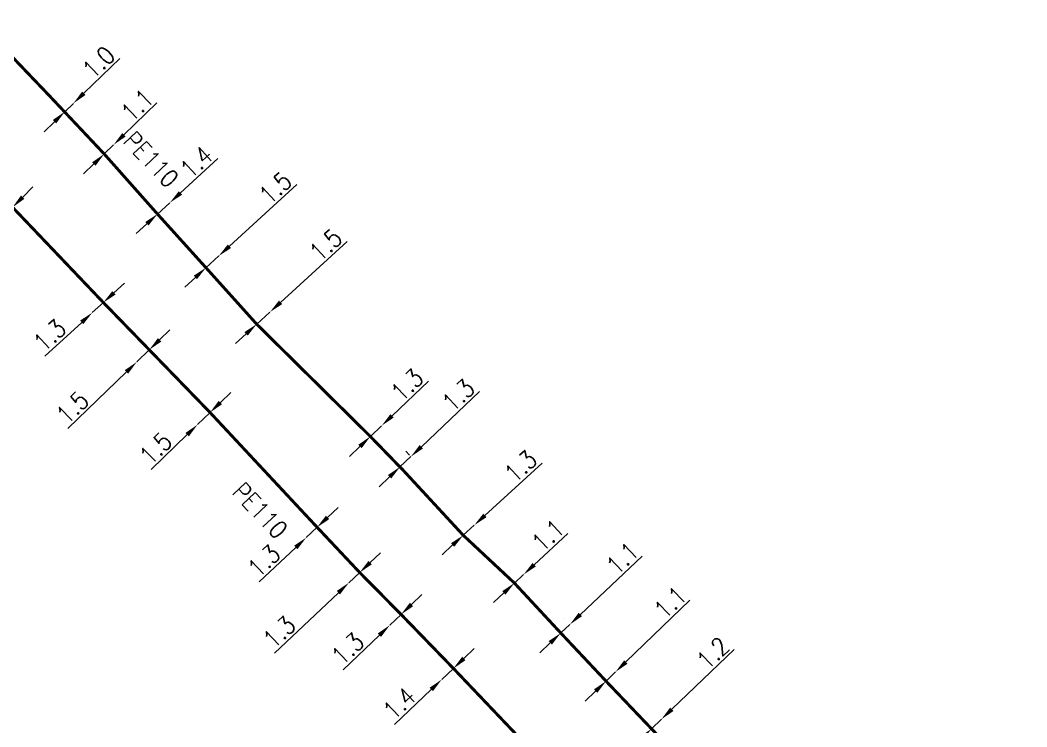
# Model space of a CAD drawing. Header units: millimetres. Extents: x 160996 to 162003, y 120996 to 122000.
# Drawn here: x 161792.1 to 161876.1, y 121051.1 to 121110 of the extents above; entities that cross this region are included whole.
import ezdxf

# ---------------------------------------------------------------- set-up
doc = ezdxf.new("R2010")
doc.units = ezdxf.units.MM
doc.header["$PDMODE"] = 34
doc.linetypes.add('L_25_PE', pattern=[2000, 1000, 1000])
doc.layers.get('Defpoints').update_dxf_attribs({"linetype": 'CONTINUOUS'})
doc.layers.add('L_150', color=1, linetype='CONTINUOUS')
doc.styles.get("Standard").update_dxf_attribs({"font": 'romans.shx', "width": 0.85})
doc.dimstyles.get("Standard").update_dxf_attribs({"dimtxt": 1.5, "dimasz": 1.2, "dimexe": 0.625, "dimexo": 0.625, "dimgap": 0.25, "dimtad": 1, "dimdec": 1, "dimzin": 0, "dimdsep": 46, "dimtxsty": 'Standard', "dimcen": -0.5, "dimadec": 0, "dimazin": 0, "dimtfac": 1, "dimtdec": 1, "dimtmove": 0, "dimatfit": 3, "dimfxl": 0, "dimtolj": 1, "dimtzin": 0, "dimarcsym": 0})

# ---------------------------------------------------------------- blocks, each defined once
blk = doc.blocks.new('*D1031')
at = {"layer": 'Defpoints', "color": 0, "linetype": 'Continuous', "transparency": 16777216}
for p in [(161794.476, 121103.765), (161796.527, 121103.087), (161796.527, 121103.087)]:
    blk.add_point(p, dxfattribs=at)
at = {"layer": 'L_150', "color": 0, "linetype": 'Continuous', "lineweight": -2, "transparency": 16777216}
for p, q in [((161797.388, 121103.923), (161800.395, 121106.839)), ((161794.911, 121103.317), (161796.244, 121101.942)), ((161795.809, 121102.391), (161796.527, 121103.087)), ((161794.948, 121101.555), (161794.086, 121100.72))]:
    blk.add_line(p, q, dxfattribs=at)
at = {"layer": 'L_150', "color": 0, "linetype": 'Continuous', "transparency": 16777216}
for points in [[(161797.249, 121104.066), (161797.528, 121103.779), (161796.527, 121103.087)], [(161794.808, 121101.699), (161795.087, 121101.412), (161795.809, 121102.391)]]:
    blk.add_solid(points, dxfattribs=at)
at = {"layer": 'L_150', "color": 0, "linetype": 'Continuous', "transparency": 16777216, "insert": (161798.626, 121106.516), "char_height": 1.5, "attachment_point": 5, "rotation": 44.12677}
blk.add_mtext('\\A1;1.0', dxfattribs=at)
blk = doc.blocks.new('*D1032')
at = {"layer": 'Defpoints', "color": 0, "linetype": 'Continuous', "transparency": 16777216}
for p in [(161804.569, 121094.796), (161804.569, 121094.796), (161803.537, 121093.85)]:
    blk.add_point(p, dxfattribs=at)
at = {"layer": 'L_150', "color": 0, "linetype": 'Continuous', "lineweight": -2, "transparency": 16777216}
for p, q in [((161805.453, 121095.608), (161808.583, 121098.482)), ((161803.537, 121093.85), (161804.569, 121094.796)), ((161802.653, 121093.038), (161801.769, 121092.227))]:
    blk.add_line(p, q, dxfattribs=at)
at = {"layer": 'L_150', "color": 0, "linetype": 'Continuous', "transparency": 16777216}
for points in [[(161805.317, 121095.755), (161805.588, 121095.461), (161804.569, 121094.796)], [(161802.518, 121093.185), (161802.789, 121092.891), (161803.537, 121093.85)]]:
    blk.add_solid(points, dxfattribs=at)
at = {"layer": 'L_150', "color": 0, "linetype": 'Continuous', "transparency": 16777216, "insert": (161806.784, 121098.187), "char_height": 1.5, "attachment_point": 5, "rotation": 42.55273}
blk.add_mtext('\\A1;1.4', dxfattribs=at)
blk = doc.blocks.new('*D1033')
at = {"layer": 'Defpoints', "color": 0, "linetype": 'Continuous', "transparency": 16777216}
for p in [(161799.881, 121099.629), (161799.881, 121099.629), (161799.092, 121098.863)]:
    blk.add_point(p, dxfattribs=at)
at = {"layer": 'L_150', "color": 0, "linetype": 'Continuous', "lineweight": -2, "transparency": 16777216}
for p, q in [((161800.743, 121100.464), (161803.488, 121103.127)), ((161799.092, 121098.863), (161799.881, 121099.629)), ((161798.23, 121098.027), (161797.369, 121097.192))]:
    blk.add_line(p, q, dxfattribs=at)
at = {"layer": 'L_150', "color": 0, "linetype": 'Continuous', "transparency": 16777216}
for points in [[(161800.603, 121100.608), (161800.882, 121100.321), (161799.881, 121099.629)], [(161798.091, 121098.171), (161798.37, 121097.884), (161799.092, 121098.863)]]:
    blk.add_solid(points, dxfattribs=at)
at = {"layer": 'L_150', "color": 0, "linetype": 'Continuous', "transparency": 16777216, "insert": (161801.85, 121102.931), "char_height": 1.5, "attachment_point": 5, "rotation": 44.12677}
blk.add_mtext('\\A1;1.1', dxfattribs=at)
blk = doc.blocks.new('*D1034')
at = {"layer": 'Defpoints', "color": 0, "linetype": 'Continuous', "transparency": 16777216}
for p in [(161808.649, 121090.351), (161808.649, 121090.351), (161807.58, 121089.372)]:
    blk.add_point(p, dxfattribs=at)
at = {"layer": 'L_150', "color": 0, "linetype": 'Continuous', "lineweight": -2, "transparency": 16777216}
for p, q in [((161809.535, 121091.161), (161815.152, 121096.304)), ((161807.58, 121089.372), (161808.649, 121090.351)), ((161806.695, 121088.562), (161805.81, 121087.751))]:
    blk.add_line(p, q, dxfattribs=at)
at = {"layer": 'L_150', "color": 0, "linetype": 'Continuous', "transparency": 16777216}
for points in [[(161809.4, 121091.309), (161809.67, 121091.014), (161808.649, 121090.351)], [(161806.56, 121088.709), (161806.83, 121088.414), (161807.58, 121089.372)]]:
    blk.add_solid(points, dxfattribs=at)
at = {"layer": 'L_150', "color": 0, "linetype": 'Continuous', "transparency": 16777216, "insert": (161813.374, 121096.032), "char_height": 1.5, "attachment_point": 5, "rotation": 42.47421}
blk.add_mtext('\\A1;1.5', dxfattribs=at)
blk = doc.blocks.new('*D1035')
at = {"layer": 'Defpoints', "color": 0, "linetype": 'Continuous', "transparency": 16777216}
for p in [(161812.92, 121085.674), (161812.92, 121085.674), (161811.812, 121084.662)]:
    blk.add_point(p, dxfattribs=at)
at = {"layer": 'L_150', "color": 0, "linetype": 'Continuous', "lineweight": -2, "transparency": 16777216}
for p, q in [((161813.806, 121086.483), (161819.353, 121091.547)), ((161811.391, 121085.124), (161811.391, 121085.124)), ((161811.812, 121084.662), (161812.92, 121085.674)), ((161810.926, 121083.853), (161810.04, 121083.044))]:
    blk.add_line(p, q, dxfattribs=at)
at = {"layer": 'L_150', "color": 0, "linetype": 'Continuous', "transparency": 16777216}
for points in [[(161813.671, 121086.63), (161813.941, 121086.335), (161812.92, 121085.674)], [(161810.791, 121084.001), (161811.061, 121083.705), (161811.812, 121084.662)]]:
    blk.add_solid(points, dxfattribs=at)
at = {"layer": 'L_150', "color": 0, "linetype": 'Continuous', "transparency": 16777216, "insert": (161817.575, 121091.278), "char_height": 1.5, "attachment_point": 5, "rotation": 42.3957}
blk.add_mtext('\\A1;1.5', dxfattribs=at)
blk = doc.blocks.new('*D1036')
at = {"layer": 'Defpoints', "color": 0, "linetype": 'Continuous', "transparency": 16777216}
for p in [(161834.081, 121063.772), (161834.081, 121063.772), (161833.312, 121063.058)]:
    blk.add_point(p, dxfattribs=at)
at = {"layer": 'L_150', "color": 0, "linetype": 'Continuous', "lineweight": -2, "transparency": 16777216}
for p, q in [((161834.961, 121064.589), (161837.764, 121067.191)), ((161833.312, 121063.058), (161834.081, 121063.772)), ((161832.432, 121062.242), (161831.553, 121061.425))]:
    blk.add_line(p, q, dxfattribs=at)
at = {"layer": 'L_150', "color": 0, "linetype": 'Continuous', "transparency": 16777216}
for points in [[(161834.825, 121064.735), (161835.097, 121064.442), (161834.081, 121063.772)], [(161832.296, 121062.388), (161832.568, 121062.095), (161833.312, 121063.058)]]:
    blk.add_solid(points, dxfattribs=at)
at = {"layer": 'L_150', "color": 0, "linetype": 'Continuous', "transparency": 16777216, "insert": (161836.122, 121067.031), "char_height": 1.5, "attachment_point": 5, "rotation": 42.86928}
blk.add_mtext('\\A1;1.1', dxfattribs=at)
blk = doc.blocks.new('*D1037')
at = {"layer": 'Defpoints', "color": 0, "linetype": 'Continuous', "transparency": 16777216}
for p in [(161829.965, 121067.892), (161829.965, 121067.892), (161829.044, 121067.047)]:
    blk.add_point(p, dxfattribs=at)
at = {"layer": 'L_150', "color": 0, "linetype": 'Continuous', "lineweight": -2, "transparency": 16777216}
for p, q in [((161830.849, 121068.703), (161835.614, 121073.072)), ((161829.044, 121067.047), (161829.965, 121067.892)), ((161828.159, 121066.236), (161827.275, 121065.425))]:
    blk.add_line(p, q, dxfattribs=at)
at = {"layer": 'L_150', "color": 0, "linetype": 'Continuous', "transparency": 16777216}
for points in [[(161830.714, 121068.85), (161830.985, 121068.555), (161829.965, 121067.892)], [(161828.024, 121066.384), (161828.294, 121066.089), (161829.044, 121067.047)]]:
    blk.add_solid(points, dxfattribs=at)
at = {"layer": 'L_150', "color": 0, "linetype": 'Continuous', "transparency": 16777216, "insert": (161833.837, 121072.799), "char_height": 1.5, "attachment_point": 5, "rotation": 42.5173}
blk.add_mtext('\\A1;1.3', dxfattribs=at)
blk = doc.blocks.new('*D1038')
at = {"layer": 'Defpoints', "color": 0, "linetype": 'Continuous', "transparency": 16777216}
for p in [(161824.675, 121073.61), (161824.979, 121073.288), (161824.071, 121072.429)]:
    blk.add_point(p, dxfattribs=at)
at = {"layer": 'L_150', "color": 0, "linetype": 'Continuous', "lineweight": -2, "transparency": 16777216}
for p, q in [((161825.547, 121074.434), (161830.412, 121079.032)), ((161823.767, 121072.751), (161824.675, 121073.61)), ((161824.55, 121073.742), (161824.246, 121074.064)), ((161823.642, 121072.883), (161823.337, 121073.205)), ((161822.895, 121071.927), (161822.022, 121071.102))]:
    blk.add_line(p, q, dxfattribs=at)
at = {"layer": 'L_150', "color": 0, "linetype": 'Continuous', "transparency": 16777216}
for points in [[(161825.41, 121074.579), (161825.684, 121074.289), (161824.675, 121073.61)], [(161822.757, 121072.072), (161823.032, 121071.781), (161823.767, 121072.751)]]:
    blk.add_solid(points, dxfattribs=at)
at = {"layer": 'L_150', "color": 0, "linetype": 'Continuous', "transparency": 16777216, "insert": (161828.639, 121078.732), "char_height": 1.5, "attachment_point": 5, "rotation": 43.38802}
blk.add_mtext('\\A1;1.3', dxfattribs=at)
blk = doc.blocks.new('*D1039')
at = {"layer": 'Defpoints', "color": 0, "linetype": 'Continuous', "transparency": 16777216}
for p in [(161822.237, 121076.186), (161822.237, 121076.186), (161821.297, 121075.289)]:
    blk.add_point(p, dxfattribs=at)
at = {"layer": 'L_150', "color": 0, "linetype": 'Continuous', "lineweight": -2, "transparency": 16777216}
for p, q in [((161823.106, 121077.014), (161826.137, 121079.906)), ((161821.297, 121075.289), (161822.237, 121076.186)), ((161820.428, 121074.461), (161819.56, 121073.632))]:
    blk.add_line(p, q, dxfattribs=at)
at = {"layer": 'L_150', "color": 0, "linetype": 'Continuous', "transparency": 16777216}
for points in [[(161822.968, 121077.159), (161823.244, 121076.87), (161822.237, 121076.186)], [(161820.29, 121074.605), (161820.566, 121074.316), (161821.297, 121075.289)]]:
    blk.add_solid(points, dxfattribs=at)
at = {"layer": 'L_150', "color": 0, "linetype": 'Continuous', "transparency": 16777216, "insert": (161824.365, 121079.598), "char_height": 1.5, "attachment_point": 5, "rotation": 43.64497}
blk.add_mtext('\\A1;1.3', dxfattribs=at)
blk = doc.blocks.new('*D1040')
at = {"layer": 'Defpoints', "color": 0, "linetype": 'Continuous', "transparency": 16777216}
for p in [(161837.941, 121059.614), (161837.941, 121059.614), (161837.177, 121058.894)]:
    blk.add_point(p, dxfattribs=at)
at = {"layer": 'L_150', "color": 0, "linetype": 'Continuous', "lineweight": -2, "transparency": 16777216}
for p, q in [((161838.814, 121060.437), (161843.971, 121065.299)), ((161837.512, 121060.069), (161837.512, 121060.069)), ((161836.748, 121059.349), (161836.748, 121059.349)), ((161837.177, 121058.894), (161837.941, 121059.614)), ((161836.304, 121058.071), (161835.431, 121057.248))]:
    blk.add_line(p, q, dxfattribs=at)
at = {"layer": 'L_150', "color": 0, "linetype": 'Continuous', "transparency": 16777216}
for points in [[(161838.677, 121060.583), (161838.951, 121060.292), (161837.941, 121059.614)], [(161836.167, 121058.216), (161836.441, 121057.925), (161837.177, 121058.894)]]:
    blk.add_solid(points, dxfattribs=at)
at = {"layer": 'L_150', "color": 0, "linetype": 'Continuous', "transparency": 16777216, "insert": (161842.33, 121065.126), "char_height": 1.5, "attachment_point": 5, "rotation": 43.31397}
blk.add_mtext('\\A1;1.1', dxfattribs=at)
blk = doc.blocks.new('*D1041')
at = {"layer": 'Defpoints', "color": 0, "linetype": 'Continuous', "transparency": 16777216}
for p in [(161841.745, 121055.642), (161841.745, 121055.642), (161840.953, 121054.878)]:
    blk.add_point(p, dxfattribs=at)
at = {"layer": 'L_150', "color": 0, "linetype": 'Continuous', "lineweight": -2, "transparency": 16777216}
for p, q in [((161842.608, 121056.475), (161847.953, 121061.63)), ((161840.953, 121054.878), (161841.745, 121055.642)), ((161840.089, 121054.045), (161839.225, 121053.212))]:
    blk.add_line(p, q, dxfattribs=at)
at = {"layer": 'L_150', "color": 0, "linetype": 'Continuous', "transparency": 16777216}
for points in [[(161842.47, 121056.619), (161842.747, 121056.331), (161841.745, 121055.642)], [(161839.95, 121054.189), (161840.228, 121053.901), (161840.953, 121054.878)]]:
    blk.add_solid(points, dxfattribs=at)
at = {"layer": 'L_150', "color": 0, "linetype": 'Continuous', "transparency": 16777216, "insert": (161846.315, 121061.439), "char_height": 1.5, "attachment_point": 5, "rotation": 43.96273}
blk.add_mtext('\\A1;1.1', dxfattribs=at)
blk = doc.blocks.new('*D1042')
at = {"layer": 'Defpoints', "color": 0, "linetype": 'Continuous', "transparency": 16777216}
for p in [(161845.577, 121051.697), (161845.577, 121051.697), (161844.747, 121050.9)]:
    blk.add_point(p, dxfattribs=at)
at = {"layer": 'L_150', "color": 0, "linetype": 'Continuous', "lineweight": -2, "transparency": 16777216}
for p, q in [((161846.442, 121052.528), (161851.645, 121057.525)), ((161844.747, 121050.9), (161845.577, 121051.697)), ((161843.882, 121050.069), (161843.016, 121049.238))]:
    blk.add_line(p, q, dxfattribs=at)
at = {"layer": 'L_150', "color": 0, "linetype": 'Continuous', "transparency": 16777216}
for points in [[(161846.304, 121052.673), (161846.581, 121052.384), (161845.577, 121051.697)], [(161843.743, 121050.213), (161844.02, 121049.925), (161844.747, 121050.9)]]:
    blk.add_solid(points, dxfattribs=at)
at = {"layer": 'L_150', "color": 0, "linetype": 'Continuous', "transparency": 16777216, "insert": (161849.874, 121057.211), "char_height": 1.5, "attachment_point": 5, "rotation": 43.84599}
blk.add_mtext('\\A1;1.2', dxfattribs=at)
blk = doc.blocks.new('*D1048')
at = {"layer": 'Defpoints', "color": 0, "linetype": 'Continuous', "transparency": 16777216}
for p in [(161828.222, 121055.939), (161827.244, 121055.008), (161827.244, 121055.008)]:
    blk.add_point(p, dxfattribs=at)
at = {"layer": 'L_150', "color": 0, "linetype": 'Continuous', "lineweight": -2, "transparency": 16777216}
for p, q in [((161829.091, 121056.766), (161829.96, 121057.594)), ((161828.222, 121055.939), (161827.244, 121055.008)), ((161826.375, 121054.181), (161823.296, 121051.251))]:
    blk.add_line(p, q, dxfattribs=at)
at = {"layer": 'L_150', "color": 0, "linetype": 'Continuous', "transparency": 16777216}
for points in [[(161828.953, 121056.911), (161829.229, 121056.621), (161828.222, 121055.939)], [(161826.237, 121054.326), (161826.513, 121054.036), (161827.244, 121055.008)]]:
    blk.add_solid(points, dxfattribs=at)
at = {"layer": 'L_150', "color": 0, "linetype": 'Continuous', "transparency": 16777216, "insert": (161823.711, 121053.027), "char_height": 1.5, "attachment_point": 5, "rotation": 43.58344}
blk.add_mtext('\\A1;1.4', dxfattribs=at)
blk = doc.blocks.new('*D1049')
at = {"layer": 'Defpoints', "color": 0, "linetype": 'Continuous', "transparency": 16777216}
for p in [(161820.404, 121063.94), (161819.496, 121063.081), (161819.496, 121063.081)]:
    blk.add_point(p, dxfattribs=at)
at = {"layer": 'L_150', "color": 0, "linetype": 'Continuous', "lineweight": -2, "transparency": 16777216}
for p, q in [((161821.276, 121064.765), (161822.148, 121065.589)), ((161820.404, 121063.94), (161819.496, 121063.081)), ((161820.833, 121063.486), (161820.833, 121063.486)), ((161818.624, 121062.257), (161813.297, 121057.219))]:
    blk.add_line(p, q, dxfattribs=at)
at = {"layer": 'L_150', "color": 0, "linetype": 'Continuous', "transparency": 16777216}
for points in [[(161821.139, 121064.91), (161821.413, 121064.619), (161820.404, 121063.94)], [(161818.486, 121062.402), (161818.761, 121062.112), (161819.496, 121063.081)]]:
    blk.add_solid(points, dxfattribs=at)
at = {"layer": 'L_150', "color": 0, "linetype": 'Continuous', "transparency": 16777216, "insert": (161813.696, 121058.973), "char_height": 1.5, "attachment_point": 5, "rotation": 43.39801}
blk.add_mtext('\\A1;1.3', dxfattribs=at)
blk = doc.blocks.new('*D1050')
at = {"layer": 'Defpoints', "color": 0, "linetype": 'Continuous', "transparency": 16777216}
for p in [(161816.853, 121067.715), (161815.945, 121066.856), (161815.945, 121066.856)]:
    blk.add_point(p, dxfattribs=at)
at = {"layer": 'L_150', "color": 0, "linetype": 'Continuous', "lineweight": -2, "transparency": 16777216}
for p, q in [((161817.724, 121068.54), (161818.596, 121069.365)), ((161816.853, 121067.715), (161815.945, 121066.856)), ((161815.074, 121066.031), (161812.031, 121063.151))]:
    blk.add_line(p, q, dxfattribs=at)
at = {"layer": 'L_150', "color": 0, "linetype": 'Continuous', "transparency": 16777216}
for points in [[(161817.587, 121068.685), (161817.862, 121068.395), (161816.853, 121067.715)], [(161814.936, 121066.176), (161815.211, 121065.886), (161815.945, 121066.856)]]:
    blk.add_solid(points, dxfattribs=at)
at = {"layer": 'L_150', "color": 0, "linetype": 'Continuous', "transparency": 16777216, "insert": (161812.429, 121064.905), "char_height": 1.5, "attachment_point": 5, "rotation": 43.4292}
blk.add_mtext('\\A1;1.3', dxfattribs=at)
blk = doc.blocks.new('*D1051')
at = {"layer": 'Defpoints', "color": 0, "linetype": 'Continuous', "transparency": 16777216}
for p in [(161823.858, 121060.441), (161822.917, 121059.544), (161822.917, 121059.544)]:
    blk.add_point(p, dxfattribs=at)
at = {"layer": 'L_150', "color": 0, "linetype": 'Continuous', "lineweight": -2, "transparency": 16777216}
for p, q in [((161824.726, 121061.27), (161825.595, 121062.098)), ((161823.858, 121060.441), (161822.917, 121059.544)), ((161822.049, 121058.716), (161819.018, 121055.824))]:
    blk.add_line(p, q, dxfattribs=at)
at = {"layer": 'L_150', "color": 0, "linetype": 'Continuous', "transparency": 16777216}
for points in [[(161824.588, 121061.414), (161824.864, 121061.125), (161823.858, 121060.441)], [(161821.911, 121058.86), (161822.187, 121058.571), (161822.917, 121059.544)]]:
    blk.add_solid(points, dxfattribs=at)
at = {"layer": 'L_150', "color": 0, "linetype": 'Continuous', "transparency": 16777216, "insert": (161819.409, 121057.579), "char_height": 1.5, "attachment_point": 5, "rotation": 43.64969}
blk.add_mtext('\\A1;1.3', dxfattribs=at)
blk = doc.blocks.new('*D1052')
at = {"layer": 'Defpoints', "color": 0, "linetype": 'Continuous', "transparency": 16777216}
for p in [(161807.921, 121077.291), (161806.879, 121076.282), (161806.879, 121076.282)]:
    blk.add_point(p, dxfattribs=at)
at = {"layer": 'L_150', "color": 0, "linetype": 'Continuous', "lineweight": -2, "transparency": 16777216}
for p, q in [((161808.782, 121078.126), (161809.644, 121078.961)), ((161807.921, 121077.291), (161806.879, 121076.282)), ((161806.017, 121075.447), (161803.009, 121072.531))]:
    blk.add_line(p, q, dxfattribs=at)
at = {"layer": 'L_150', "color": 0, "linetype": 'Continuous', "transparency": 16777216}
for points in [[(161808.643, 121078.269), (161808.922, 121077.982), (161807.921, 121077.291)], [(161805.878, 121075.59), (161806.157, 121075.303), (161806.879, 121076.282)]]:
    blk.add_solid(points, dxfattribs=at)
at = {"layer": 'L_150', "color": 0, "linetype": 'Continuous', "transparency": 16777216, "insert": (161803.386, 121074.29), "char_height": 1.5, "attachment_point": 5, "rotation": 44.09657}
blk.add_mtext('\\A1;1.5', dxfattribs=at)
blk = doc.blocks.new('*D1053')
at = {"layer": 'Defpoints', "color": 0, "linetype": 'Continuous', "transparency": 16777216}
for p in [(161802.852, 121082.521), (161801.811, 121081.512), (161801.811, 121081.512)]:
    blk.add_point(p, dxfattribs=at)
at = {"layer": 'L_150', "color": 0, "linetype": 'Continuous', "lineweight": -2, "transparency": 16777216}
for p, q in [((161803.714, 121083.356), (161804.576, 121084.191)), ((161802.852, 121082.521), (161801.811, 121081.512)), ((161800.949, 121080.677), (161796.069, 121075.948))]:
    blk.add_line(p, q, dxfattribs=at)
at = {"layer": 'L_150', "color": 0, "linetype": 'Continuous', "transparency": 16777216}
for points in [[(161803.575, 121083.5), (161803.853, 121083.213), (161802.852, 121082.521)], [(161800.81, 121080.821), (161801.088, 121080.534), (161801.811, 121081.512)]]:
    blk.add_solid(points, dxfattribs=at)
at = {"layer": 'L_150', "color": 0, "linetype": 'Continuous', "transparency": 16777216, "insert": (161796.446, 121077.707), "char_height": 1.5, "attachment_point": 5, "rotation": 44.09657}
blk.add_mtext('\\A1;1.5', dxfattribs=at)
blk = doc.blocks.new('*D1054')
at = {"layer": 'Defpoints', "color": 0, "linetype": 'Continuous', "transparency": 16777216}
for p in [(161791.45, 121094.414), (161790.462, 121093.422), (161790.462, 121093.422)]:
    blk.add_point(p, dxfattribs=at)
at = {"layer": 'L_150', "color": 0, "linetype": 'Continuous', "lineweight": -2, "transparency": 16777216}
for p, q in [((161792.297, 121095.264), (161793.144, 121096.114)), ((161791.45, 121094.414), (161790.462, 121093.422)), ((161789.615, 121092.572), (161786.616, 121089.561))]:
    blk.add_line(p, q, dxfattribs=at)
at = {"layer": 'L_150', "color": 0, "linetype": 'Continuous', "transparency": 16777216}
for points in [[(161792.155, 121095.405), (161792.439, 121095.123), (161791.45, 121094.414)], [(161789.473, 121092.713), (161789.757, 121092.431), (161790.462, 121093.422)]]:
    blk.add_solid(points, dxfattribs=at)
at = {"layer": 'L_150', "color": 0, "linetype": 'Continuous', "transparency": 16777216, "insert": (161786.983, 121091.347), "char_height": 1.5, "attachment_point": 5, "rotation": 45.10824}
blk.add_mtext('\\A1;1.4', dxfattribs=at)
blk = doc.blocks.new('*D740')
at = {"layer": 'Defpoints', "color": 0, "linetype": 'Continuous', "transparency": 16777216}
for p in [(161799.02, 121086.467), (161798.098, 121085.622), (161798.098, 121085.622)]:
    blk.add_point(p, dxfattribs=at)
at = {"layer": 'L_150', "color": 0, "linetype": 'Continuous', "lineweight": -2, "transparency": 16777216}
for p, q in [((161799.905, 121087.278), (161800.789, 121088.089)), ((161799.02, 121086.467), (161798.098, 121085.622)), ((161797.214, 121084.812), (161794.126, 121081.981))]:
    blk.add_line(p, q, dxfattribs=at)
at = {"layer": 'L_150', "color": 0, "linetype": 'Continuous', "transparency": 16777216}
for points in [[(161799.769, 121087.425), (161800.04, 121087.13), (161799.02, 121086.467)], [(161797.079, 121084.959), (161797.349, 121084.664), (161798.098, 121085.622)]]:
    blk.add_solid(points, dxfattribs=at)
at = {"layer": 'L_150', "color": 0, "linetype": 'Continuous', "transparency": 16777216, "insert": (161794.552, 121083.728), "char_height": 1.5, "attachment_point": 5, "rotation": 42.50941}
blk.add_mtext('\\A1;1.3', dxfattribs=at)

msp = doc.modelspace()

# ---------------------------------------------------------------- linework, layer by layer
at = {"layer": 'L_150', "linetype": 'L_25_PE', "const_width": 0.25, "flags": 128}
for points in [[(161913.23, 121044.797), (161905.37, 121040.326), (161898.19, 121036.214), (161892.511, 121032.865), (161885.095, 121028.868), (161882.128, 121026.869), (161876.16, 121022.849), (161873.372, 121023.269), (161871.004, 121023.626), (161867.378, 121027.487), (161866.231, 121028.945), (161865.735, 121029.528), (161850.287, 121045.141), (161850.287, 121045.141), (161850.287, 121045.141), (161844.747, 121050.9), (161840.953, 121054.878), (161837.177, 121058.894), (161833.312, 121063.058), (161829.044, 121067.047), (161829.044, 121067.047), (161824.071, 121072.429), (161821.297, 121075.289), (161821.297, 121075.289), (161811.812, 121084.662), (161807.58, 121089.372), (161803.537, 121093.85), (161799.092, 121098.863), (161794.476, 121103.765), (161786.582, 121112.028), (161782.321, 121116.26), (161777.407, 121121.448), (161773.296, 121125.757), (161768.286, 121130.92), (161763.271, 121136.302), (161759.972, 121139.76), (161755.063, 121144.757), (161750.883, 121149.942), (161747.775, 121152.727), (161743.615, 121157.035), (161739.454, 121161.344), (161735.241, 121165.787), (161731.049, 121169.961), (161726.023, 121175.079), (161720.661, 121180.86), (161715.354, 121186.751), (161714.542, 121187.635), (161710.767, 121191.628), (161706.44, 121196.153), (161701.85, 121201.061), (161696.403, 121206.715), (161688.687, 121214.586), (161685.403, 121218.07), (161682.063, 121221.572), (161676.451, 121227.122), (161672.336, 121231.505), (161668.894, 121235.074), (161665.473, 121238.734), (161661.979, 121242.374), (161658.175, 121246.359), (161654.344, 121250.326), (161650.55, 121254.301), (161646.534, 121258.29), (161642.883, 121262.122), (161639.282, 121266.237), (161635.402, 121270.208), (161631.724, 121274.312), (161629.008, 121276.266), (161624.193, 121282.295), (161620.411, 121286.433), (161619.652, 121287.363), (161616.895, 121290.742), (161613.559, 121295.096), (161610.359, 121299.581), (161607.25, 121304.106), (161604.033, 121308.666), (161601.217, 121313.481), (161598.623, 121318.487), (161595.977, 121323.056), (161594.946, 121324.792), (161593.104, 121327.77), (161590.363, 121332.492), (161589.68, 121333.604), (161586.977, 121336.902), (161586.883, 121337.079)], [(161837.077, 121000), (161838.997, 121001.2), (161847.886, 121006.757), (161860.764, 121015.351), (161861.978, 121016.162), (161862.004, 121018.098), (161862.042, 121020.807), (161860.262, 121022.694), (161859.576, 121023.422), (161845.523, 121037.747), (161845.523, 121037.747), (161843.869, 121039.332), (161840.373, 121043.231), (161836.924, 121046.792), (161828.222, 121055.939), (161823.858, 121060.441), (161820.404, 121063.94), (161816.853, 121067.715), (161807.921, 121077.291), (161802.852, 121082.521), (161799.02, 121086.467), (161791.45, 121094.414), (161787.797, 121098.301), (161780.267, 121106.229), (161775.609, 121111.497), (161771.282, 121115.959), (161765.532, 121121.732), (161759.582, 121128.499), (161756.195, 121131.674), (161750.71, 121137.371), (161746.196, 121142.052), (161740.71, 121147.846), (161734.247, 121154.465), (161731.841, 121157.228), (161725.669, 121163.678), (161715.212, 121174.502), (161715.212, 121174.502), (161701.496, 121188.824), (161701.496, 121188.824), (161696.624, 121193.828), (161691.556, 121199.341), (161686.375, 121204.744), (161681.767, 121209.394), (161678.573, 121212.735), (161675.637, 121215.817), (161672.742, 121218.852), (161669.545, 121222.34), (161665.474, 121226.617), (161661.557, 121230.533), (161657.897, 121234.578), (161649.925, 121242.578), (161646.449, 121246.333), (161643.139, 121249.855), (161640.348, 121252.77), (161635.463, 121257.804), (161628.393, 121265.237), (161625.382, 121268.56), (161622.527, 121272.882), (161612.784, 121281.736), (161612.597, 121281.971), (161610.401, 121284.712)]]:
    msp.add_lwpolyline(points, dxfattribs=at)

# ---------------------------------------------------------------- texts
at = {"layer": 'L_150', "linetype": 'Continuous', "width": 0.85}
for p in [(161800.58, 121099.867), (161809.662, 121070.569)]:
    msp.add_text('PE110', height=1.5, rotation=313.57623, dxfattribs=at).set_placement(p)

# ---------------------------------------------------------------- dimensions: what is measured, and where the dimension line sits
at = {"layer": 'L_150', "linetype": 'Continuous'}
for base, p1, p2, angle, picture, middle in [((161796.527, 121103.087), (161794.476, 121103.765), (161796.527, 121103.087), 224.12677, '*D1031', (161799.322, 121105.799)), ((161799.881, 121099.629), (161799.092, 121098.863), (161799.881, 121099.629), 224.12677, '*D1033', (161802.546, 121102.214)), ((161804.569, 121094.796), (161803.537, 121093.85), (161804.569, 121094.796), 222.55273, '*D1032', (161807.46, 121097.451)), ((161808.6495, 121090.3511), (161807.580007, 121089.371975), (161808.6495, 121090.3511), 222.474214, '*D1034', (161814.049128, 121095.294479)), ((161790.462, 121093.422), (161791.45, 121094.414), (161790.462, 121093.422), 45.10824, '*D1054', (161787.692, 121090.641)), ((161812.92, 121085.674), (161811.812, 121084.662), (161812.92, 121085.674), 222.3957, '*D1035', (161818.249, 121090.539)), ((161798.0985, 121085.6224), (161799.019958, 121086.467039), (161798.0985, 121085.6224), 42.509407, '*D740', (161795.2275, 121082.990746)), ((161801.8111, 121081.5122), (161802.852444, 121082.521211), (161801.8111, 121081.5122), 44.09657, '*D1053', (161797.142342, 121076.988401)), ((161822.237, 121076.186), (161821.297, 121075.289), (161822.237, 121076.186), 223.64497, '*D1039', (161825.056, 121078.874)), ((161824.675, 121073.61), (161824.071, 121072.429), (161824.979, 121073.288), 223.38802, '*D1038', (161829.325, 121078.006)), ((161806.879, 121076.282), (161807.921, 121077.291), (161806.879, 121076.282), 44.09657, '*D1052', (161804.082, 121073.572)), ((161829.9649, 121067.8919), (161829.04356, 121067.04713), (161829.9649, 121067.8919), 222.5173, '*D1037', (161834.5127, 121072.06172)), ((161815.9452, 121066.8559), (161816.852981, 121067.715222), (161815.9452, 121066.8559), 43.4292, '*D1050', (161813.116815, 121064.178498)), ((161834.081, 121063.772), (161833.312, 121063.058), (161834.081, 121063.772), 222.86928, '*D1036', (161836.802, 121066.298)), ((161837.941, 121059.614), (161837.177, 121058.894), (161837.941, 121059.614), 223.31397, '*D1040', (161843.016, 121064.399)), ((161819.496, 121063.081), (161820.404, 121063.94), (161819.496, 121063.081), 43.39801, '*D1049', (161814.383, 121058.246)), ((161841.745, 121055.642), (161840.953, 121054.878), (161841.745, 121055.642), 223.96273, '*D1041', (161847.009, 121060.719)), ((161822.917, 121059.544), (161823.858, 121060.441), (161822.917, 121059.544), 43.64969, '*D1051', (161820.099, 121056.856)), ((161845.5766, 121051.697), (161844.7472, 121050.9004), (161845.5766, 121051.697), 223.84599, '*D1042', (161850.5667, 121056.49)), ((161827.244, 121055.0083), (161828.2219, 121055.939), (161827.244, 121055.0083), 43.58344, '*D1048', (161824.4008, 121052.3024))]:
    dim = msp.add_linear_dim(base=base, p1=p1, p2=p2, angle=angle, dimstyle='Standard', dxfattribs=at)
    dim.commit()
    dim.dimension.update_dxf_attribs({"geometry": picture, "text_midpoint": middle, "dimtype": 160})

doc.saveas('drawing.dxf')
